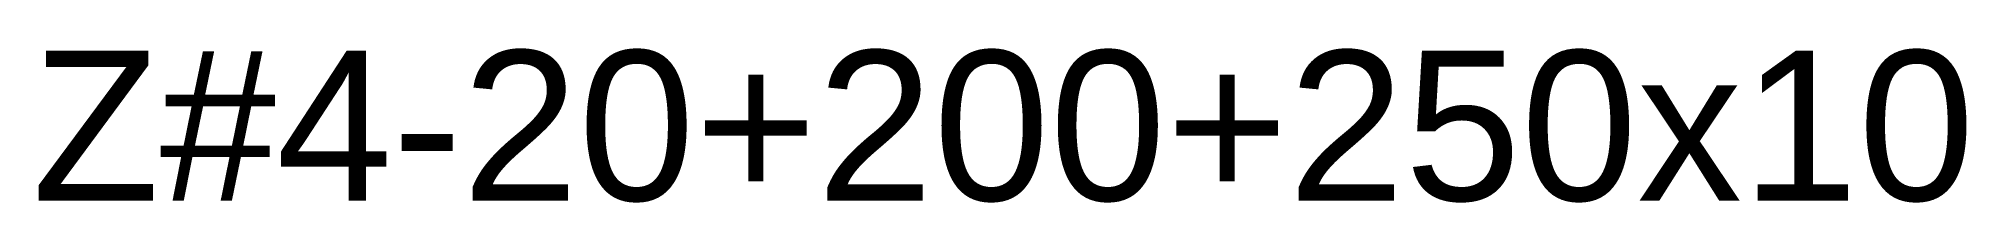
# Model space of a CAD drawing. Header units: millimetres. Extents: x 2265 to 2715, y 1556 to 1592.
import ezdxf

# ---------------------------------------------------------------- set-up
doc = ezdxf.new("R2010")
doc.units = ezdxf.units.MM
doc.styles.get("Standard").update_dxf_attribs({"font": 'arial.ttf'})

msp = doc.modelspace()

# ---------------------------------------------------------------- texts
msp.add_text('Z#4-20+200+250x10', height=35).set_placement((2263.24, 1556.34))

doc.saveas('drawing.dxf')
